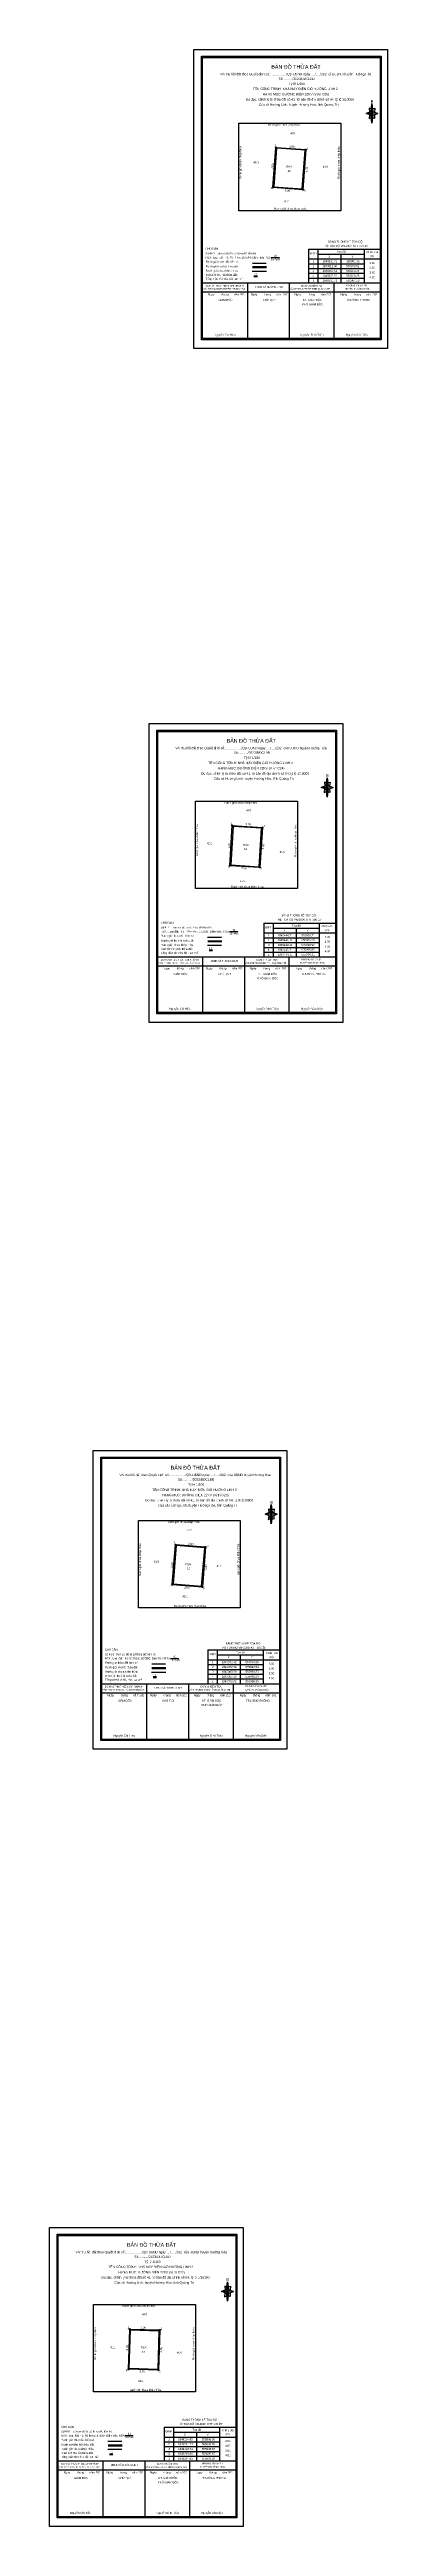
# Model space of a CAD drawing. Extents: x 554477 to 556972, y 1848154 to 1850269.
# Drawn here: x 555978 to 556011.6, y 1849275.2 to 1849521.4 of the extents above; entities that cross this region are included whole.
import ezdxf

# ---------------------------------------------------------------- set-up
doc = ezdxf.new("R2010")
doc.units = 0
for name, color, linetype in [('Level 1', 7, 'Continuous'), ('Level 10', 7, 'Continuous'), ('Level 13', 7, 'Continuous'), ('Level 16', 7, 'Continuous'), ('Level 18', 7, 'Continuous'), ('Level 2', 7, 'Continuous'), ('Level 21', 7, 'Continuous'), ('Level 27', 7, 'Continuous'), ('Level 5', 7, 'Continuous'), ('Level 55', 7, 'Continuous'), ('Level 56', 7, 'Continuous'), ('Level 6', 7, 'Continuous'), ('Level 67', 7, 'Continuous'), ('Level 68', 7, 'Continuous'), ('Level 73', 7, 'Continuous')]:
    doc.layers.add(name, color=color, linetype=linetype)

msp = doc.modelspace()

# ---------------------------------------------------------------- linework, layer by layer
at = {"layer": 'Level 1'}
for p, q in [((555995.64, 1849298.77), (555995.14, 1849298.57)), ((555995.14, 1849298.57), (555995.64, 1849298.77)), ((555995.64, 1849298.39), (555995.14, 1849298.57)), ((555995.74, 1849298.57), (555995.14, 1849298.57)), ((555995.48, 1849298.45), (555995.44, 1849298.05)), ((555995.44, 1849298.05), (555995.66, 1849298.15)), ((555995.68, 1849299.01), (555995.46, 1849299.09)), ((555995.46, 1849299.09), (555995.5, 1849298.71)), ((555995.64, 1849298.77), (555995.74, 1849299.54)), ((555995.74, 1849298.57), (555995.64, 1849298.77)), ((555995.64, 1849298.77), (555995.82, 1849298.39)), ((555996.32, 1849298.57), (555995.74, 1849298.59)), ((555995.74, 1849298.59), (555995.74, 1849298.57)), ((555995.74, 1849298.57), (555995.82, 1849298.39)), ((555995.82, 1849298.39), (555995.74, 1849297.62)), ((555995.8, 1849299.01), (555996.02, 1849299.11)), ((555996, 1849298.07), (555995.8, 1849298.15)), ((555995.82, 1849298.77), (555996.32, 1849298.57)), ((555995.82, 1849298.39), (555996.32, 1849298.57)), ((555995.82, 1849298.39), (555996.32, 1849298.57)), ((555996.02, 1849299.11), (555995.98, 1849298.71)), ((555995.98, 1849298.45), (555996, 1849298.07)), ((555996.55, 1849285.57), (555996.55, 1849281.72)), ((555996.55, 1849285.57), (555996.55, 1849281.72)), ((555983.84, 1849283.68), (555985.22, 1849283.68)), ((555983.86, 1849283.24), (555985.24, 1849283.24)), ((555989.44, 1849285.07), (555996.55, 1849285.07)), ((555989.44, 1849285.07), (555989.44, 1849281.72)), ((555989.44, 1849284.1), (555996.55, 1849284.1)), ((555989.44, 1849283.63), (555994.95, 1849283.63)), ((555989.44, 1849283.15), (555994.95, 1849283.15)), ((555989.44, 1849282.67), (555994.95, 1849282.67)), ((555990.36, 1849285.07), (555990.36, 1849281.72)), ((555990.36, 1849284.58), (555994.95, 1849284.58)), ((555992.65, 1849284.58), (555992.65, 1849281.72)), ((555994.95, 1849285.07), (555994.95, 1849281.72)), ((555978.89, 1849281.72), (555996.55, 1849281.72)), ((555978.89, 1849280.83), (555996.55, 1849280.83)), ((555983.37, 1849276.19), (555983.37, 1849281.72)), ((555983.98, 1849282.43), (555984.33, 1849282.43)), ((555983.99, 1849282.36), (555984.33, 1849282.36)), ((555987.54, 1849276.19), (555987.54, 1849281.72)), ((555989.44, 1849282.2), (555994.95, 1849282.2)), ((555989.44, 1849281.72), (555996.55, 1849281.72)), ((555989.44, 1849281.72), (555996.55, 1849281.72)), ((555991.97, 1849276.19), (555991.97, 1849281.72)), ((555997.04, 1849275.98), (555997.04, 1849275.98)), ((555997.04, 1849275.98), (555997.04, 1849275.98)), ((555997.04, 1849275.98), (555997.04, 1849275.98))]:
    msp.add_line(p, q, dxfattribs=at)
for points in [[(555978.02, 1849304.92), (555997.28, 1849304.92), (555997.28, 1849275.21), (555978.02, 1849275.21)], [(555978.78, 1849304.25), (555996.66, 1849304.25), (555996.66, 1849276.08), (555978.78, 1849276.08)], [(555978.89, 1849304.14), (555996.55, 1849304.14), (555996.55, 1849276.18), (555978.89, 1849276.18)], [(555995.74, 1849298.57), (555995.74, 1849297.62), (555995.64, 1849298.39)], [(555995.74, 1849299.54), (555995.82, 1849298.77), (555995.74, 1849298.57)], [(555982.41, 1849297.28), (555992.54, 1849297.28), (555992.54, 1849288.59), (555982.41, 1849288.59)], [(555988.91, 1849294.66), (555988.79, 1849290.82), (555985.95, 1849290.91), (555986.08, 1849294.75)]]:
    msp.add_lwpolyline(points, close=True, dxfattribs=at)
msp.add_lwpolyline([(555989, 1849294.74), (555988.87, 1849290.74), (555985.87, 1849290.83), (555986, 1849294.83), (555989, 1849294.74)], dxfattribs=at)
at = {"layer": 'Level 10'}
for points in [[(556003.52, 1849511.5), (556003.24, 1849507.51), (556000.25, 1849507.72), (556000.53, 1849511.71), (556003.52, 1849511.5)], [(555999.2, 1849444.12), (555998.96, 1849440.13), (555995.96, 1849440.31), (555996.21, 1849444.31), (555999.2, 1849444.12)], [(555993.54, 1849372.58), (555993.23, 1849368.6), (555990.24, 1849368.83), (555990.55, 1849372.82), (555993.54, 1849372.58)], [(555989, 1849294.74), (555988.87, 1849290.74), (555985.87, 1849290.83), (555986, 1849294.83), (555989, 1849294.74)]]:
    msp.add_lwpolyline(points, dxfattribs=at)
at = {"layer": 'Level 13'}
for points in [[(556000.08, 1849500.76), (556000.91, 1849500.76)], [(555995.94, 1849433.76), (555996.77, 1849433.76)], [(555990.06, 1849361.5), (555990.89, 1849361.5)], [(555985.53, 1849284.25), (555986.36, 1849284.25)]]:
    msp.add_lwpolyline(points, dxfattribs=at)
at = {"layer": 'Level 16'}
for p, q in [((555998.23, 1849499.86), (555999.61, 1849499.86)), ((555993.77, 1849432.85), (555995.15, 1849432.85)), ((555988.21, 1849360.6), (555989.59, 1849360.6)), ((555983.86, 1849283.33), (555985.25, 1849283.33))]:
    msp.add_line(p, q, dxfattribs=at)
for points in [[(556003.44, 1849511.43), (556000.61, 1849511.63), (556000.33, 1849507.8), (556003.16, 1849507.6), (556003.44, 1849511.43)], [(555999.6, 1849499.37), (555998.19, 1849499.37)], [(555999.12, 1849444.04), (555996.29, 1849444.22), (555996.05, 1849440.39), (555998.88, 1849440.21), (555999.12, 1849444.04)], [(555995.14, 1849432.37), (555993.74, 1849432.37)], [(555993.46, 1849372.51), (555990.63, 1849372.74), (555990.32, 1849368.91), (555993.16, 1849368.68), (555993.46, 1849372.51)], [(555989.58, 1849360.11), (555988.18, 1849360.11)], [(555985.23, 1849282.85), (555983.83, 1849282.85)]]:
    msp.add_lwpolyline(points, dxfattribs=at)
at = {"layer": 'Level 2'}
for points in [[(555992.39, 1849521.45), (556011.65, 1849521.45), (556011.65, 1849491.73), (555992.39, 1849491.73)], [(555987.93, 1849454.44), (556007.19, 1849454.44), (556007.19, 1849424.73), (555987.93, 1849424.73)], [(555982.37, 1849382.18), (556001.63, 1849382.18), (556001.63, 1849352.47), (555982.37, 1849352.47)]]:
    msp.add_lwpolyline(points, close=True, dxfattribs=at)
at = {"layer": 'Level 21'}
for centre in [(556000.53, 1849511.71), (556003.52, 1849511.5), (556003.52, 1849511.5), (556000.25, 1849507.72), (556003.24, 1849507.51), (555996.21, 1849444.31), (555999.2, 1849444.12), (555999.2, 1849444.12), (555995.96, 1849440.31), (555998.96, 1849440.13), (555990.55, 1849372.82), (555993.54, 1849372.58), (555993.54, 1849372.58), (555990.24, 1849368.83), (555993.23, 1849368.6), (555986, 1849294.83), (555989, 1849294.74), (555989, 1849294.74), (555985.87, 1849290.83), (555988.87, 1849290.74)]:
    msp.add_circle(centre, 0.05, dxfattribs=at)
at = {"layer": 'Level 27'}
for p, q in [((556010.92, 1849502.1), (556010.92, 1849498.24)), ((556010.92, 1849502.1), (556010.92, 1849498.24)), ((556003.8, 1849501.6), (556010.92, 1849501.6)), ((556003.8, 1849501.6), (556003.8, 1849498.24)), ((556003.8, 1849500.63), (556010.92, 1849500.63)), ((556003.8, 1849500.15), (556009.31, 1849500.15)), ((556003.8, 1849499.68), (556009.31, 1849499.68)), ((556004.72, 1849501.6), (556004.72, 1849498.24)), ((556004.72, 1849501.11), (556009.31, 1849501.11)), ((556007.02, 1849501.11), (556007.02, 1849498.24)), ((556009.31, 1849501.6), (556009.31, 1849498.24)), ((556003.8, 1849499.2), (556009.31, 1849499.2)), ((556003.8, 1849498.72), (556009.31, 1849498.72)), ((556003.8, 1849498.24), (556010.92, 1849498.24)), ((556003.8, 1849498.24), (556010.92, 1849498.24)), ((555999.35, 1849434.59), (556006.46, 1849434.59)), ((555999.35, 1849434.59), (555999.35, 1849431.24)), ((555999.35, 1849433.62), (556006.46, 1849433.62)), ((555999.35, 1849433.15), (556004.85, 1849433.15)), ((556000.27, 1849434.59), (556000.27, 1849431.24)), ((556000.27, 1849434.1), (556004.85, 1849434.1)), ((556002.56, 1849434.1), (556002.56, 1849431.24)), ((556004.85, 1849434.59), (556004.85, 1849431.24)), ((556006.46, 1849435.09), (556006.46, 1849431.24)), ((556006.46, 1849435.09), (556006.46, 1849431.24)), ((555999.35, 1849432.67), (556004.85, 1849432.67)), ((555999.35, 1849432.19), (556004.85, 1849432.19)), ((555999.35, 1849431.71), (556004.85, 1849431.71)), ((555999.35, 1849431.24), (556006.46, 1849431.24)), ((555999.35, 1849431.24), (556006.46, 1849431.24)), ((555993.79, 1849362.34), (556000.9, 1849362.34)), ((555993.79, 1849362.34), (555993.79, 1849358.98)), ((555994.71, 1849362.34), (555994.71, 1849358.98)), ((555994.71, 1849361.85), (555999.29, 1849361.85)), ((555997, 1849361.85), (555997, 1849358.98)), ((555999.29, 1849362.34), (555999.29, 1849358.98)), ((556000.9, 1849362.84), (556000.9, 1849358.98)), ((556000.9, 1849362.84), (556000.9, 1849358.98)), ((555993.79, 1849361.37), (556000.9, 1849361.37)), ((555993.79, 1849360.89), (555999.29, 1849360.89)), ((555993.79, 1849360.41), (555999.29, 1849360.41)), ((555993.79, 1849359.94), (555999.29, 1849359.94)), ((555993.79, 1849359.46), (555999.29, 1849359.46)), ((555993.79, 1849358.98), (556000.9, 1849358.98)), ((555993.79, 1849358.98), (556000.9, 1849358.98))]:
    msp.add_line(p, q, dxfattribs=at)
at = {"layer": 'Level 56'}
for points in [[(555996.86, 1849514.11), (556006.99, 1849514.11), (556006.99, 1849505.42), (555996.86, 1849505.42)], [(555992.56, 1849446.72), (556002.69, 1849446.72), (556002.69, 1849438.03), (555992.56, 1849438.03)], [(555986.87, 1849375.21), (555996.99, 1849375.21), (555996.99, 1849366.52), (555986.87, 1849366.52)]]:
    msp.add_lwpolyline(points, close=True, dxfattribs=at)
at = {"layer": 'Level 67'}
for p, q in [((556010.01, 1849515.29), (556009.51, 1849515.1)), ((556009.51, 1849515.1), (556010.01, 1849515.29)), ((556010.01, 1849514.92), (556009.51, 1849515.1)), ((556010.1, 1849515.1), (556009.51, 1849515.1)), ((556009.85, 1849514.98), (556009.81, 1849514.58)), ((556009.81, 1849514.58), (556010.03, 1849514.68)), ((556010.04, 1849515.53), (556009.83, 1849515.61)), ((556009.83, 1849515.61), (556009.87, 1849515.23)), ((556010.01, 1849515.29), (556010.1, 1849516.07)), ((556010.1, 1849515.1), (556010.01, 1849515.29)), ((556010.01, 1849515.29), (556010.18, 1849514.92)), ((556010.68, 1849515.1), (556010.1, 1849515.11)), ((556010.1, 1849515.11), (556010.1, 1849515.1)), ((556010.1, 1849515.1), (556010.18, 1849514.92)), ((556010.18, 1849514.92), (556010.1, 1849514.14)), ((556010.16, 1849515.53), (556010.38, 1849515.63)), ((556010.36, 1849514.6), (556010.16, 1849514.68)), ((556010.18, 1849515.29), (556010.68, 1849515.1)), ((556010.18, 1849514.92), (556010.68, 1849515.1)), ((556010.18, 1849514.92), (556010.68, 1849515.1)), ((556010.38, 1849515.63), (556010.34, 1849515.23)), ((556010.34, 1849514.98), (556010.36, 1849514.6)), ((555998.21, 1849500.21), (555999.58, 1849500.21)), ((555998.23, 1849499.77), (555999.6, 1849499.77)), ((555993.25, 1849498.24), (556010.92, 1849498.24)), ((555993.25, 1849497.35), (556010.92, 1849497.35)), ((555997.74, 1849492.72), (555997.74, 1849498.24)), ((555998.35, 1849498.95), (555998.7, 1849498.95)), ((555998.36, 1849498.88), (555998.7, 1849498.88)), ((556001.9, 1849492.72), (556001.9, 1849498.24)), ((556006.33, 1849492.72), (556006.33, 1849498.24)), ((556011.4, 1849492.5), (556011.4, 1849492.5)), ((556011.4, 1849492.5), (556011.4, 1849492.5)), ((556011.4, 1849492.5), (556011.4, 1849492.5)), ((556005.55, 1849448.29), (556005.05, 1849448.09)), ((556005.05, 1849448.09), (556005.55, 1849448.29)), ((556005.55, 1849447.91), (556005.05, 1849448.09)), ((556005.65, 1849448.09), (556005.05, 1849448.09)), ((556005.39, 1849447.97), (556005.35, 1849447.57)), ((556005.35, 1849447.57), (556005.57, 1849447.67)), ((556005.59, 1849448.53), (556005.37, 1849448.6)), ((556005.37, 1849448.6), (556005.41, 1849448.23)), ((556005.55, 1849448.29), (556005.65, 1849449.06)), ((556005.65, 1849448.09), (556005.55, 1849448.29)), ((556005.55, 1849448.29), (556005.73, 1849447.91)), ((556006.23, 1849448.09), (556005.65, 1849448.11)), ((556005.65, 1849448.11), (556005.65, 1849448.09)), ((556005.65, 1849448.09), (556005.73, 1849447.91)), ((556005.73, 1849447.91), (556005.65, 1849447.13)), ((556005.71, 1849448.53), (556005.93, 1849448.62)), ((556005.91, 1849447.59), (556005.71, 1849447.67)), ((556005.73, 1849448.29), (556006.23, 1849448.09)), ((556005.73, 1849447.91), (556006.23, 1849448.09)), ((556005.73, 1849447.91), (556006.23, 1849448.09)), ((556005.93, 1849448.62), (556005.89, 1849448.23)), ((556005.89, 1849447.97), (556005.91, 1849447.59)), ((555993.75, 1849433.2), (555995.12, 1849433.2)), ((555988.8, 1849431.24), (556006.46, 1849431.24)), ((555993.28, 1849425.71), (555993.28, 1849431.24)), ((555993.77, 1849432.76), (555995.15, 1849432.76)), ((555993.89, 1849431.95), (555994.24, 1849431.95)), ((555993.9, 1849431.87), (555994.24, 1849431.87)), ((555997.45, 1849425.71), (555997.45, 1849431.24)), ((556001.88, 1849425.71), (556001.88, 1849431.24)), ((555988.8, 1849430.34), (556006.46, 1849430.34)), ((556006.95, 1849425.49), (556006.95, 1849425.49)), ((556006.95, 1849425.49), (556006.95, 1849425.49)), ((556006.95, 1849425.49), (556006.95, 1849425.49)), ((556000.03, 1849376.27), (555999.81, 1849376.35)), ((555999.81, 1849376.35), (555999.85, 1849375.97)), ((555999.99, 1849376.03), (556000.09, 1849376.81)), ((556000.15, 1849376.27), (556000.37, 1849376.37)), ((556000.37, 1849376.37), (556000.33, 1849375.97)), ((555999.99, 1849376.03), (555999.49, 1849375.83)), ((555999.49, 1849375.83), (555999.99, 1849376.03)), ((555999.99, 1849375.65), (555999.49, 1849375.83)), ((556000.09, 1849375.83), (555999.49, 1849375.83)), ((555999.83, 1849375.71), (555999.79, 1849375.32)), ((555999.79, 1849375.32), (556000.01, 1849375.42)), ((556000.09, 1849375.83), (555999.99, 1849376.03)), ((555999.99, 1849376.03), (556000.17, 1849375.65)), ((556000.67, 1849375.83), (556000.09, 1849375.85)), ((556000.09, 1849375.85), (556000.09, 1849375.83)), ((556000.09, 1849375.83), (556000.17, 1849375.65)), ((556000.17, 1849375.65), (556000.09, 1849374.88)), ((556000.35, 1849375.34), (556000.15, 1849375.42)), ((556000.17, 1849376.03), (556000.67, 1849375.83)), ((556000.17, 1849375.65), (556000.67, 1849375.83)), ((556000.17, 1849375.65), (556000.67, 1849375.83)), ((556000.33, 1849375.71), (556000.35, 1849375.34)), ((555983.24, 1849358.98), (556000.9, 1849358.98)), ((555987.72, 1849353.46), (555987.72, 1849358.98)), ((555988.19, 1849360.95), (555989.56, 1849360.95)), ((555988.21, 1849360.51), (555989.59, 1849360.51)), ((555988.33, 1849359.69), (555988.68, 1849359.69)), ((555988.34, 1849359.62), (555988.68, 1849359.62)), ((555991.89, 1849353.46), (555991.89, 1849358.98)), ((555996.32, 1849353.46), (555996.32, 1849358.98)), ((555983.24, 1849358.09), (556000.9, 1849358.09)), ((556001.39, 1849353.24), (556001.39, 1849353.24)), ((556001.39, 1849353.24), (556001.39, 1849353.24)), ((556001.39, 1849353.24), (556001.39, 1849353.24))]:
    msp.add_line(p, q, dxfattribs=at)
for points in [[(555993.14, 1849520.77), (556011.02, 1849520.77), (556011.02, 1849492.6), (555993.14, 1849492.6)], [(555993.25, 1849520.67), (556010.92, 1849520.67), (556010.92, 1849492.71), (555993.25, 1849492.71)], [(556010.1, 1849515.1), (556010.1, 1849514.14), (556010.01, 1849514.92)], [(556010.1, 1849516.07), (556010.18, 1849515.29), (556010.1, 1849515.1)], [(555988.69, 1849453.77), (556006.57, 1849453.77), (556006.57, 1849425.59), (555988.69, 1849425.59)], [(555988.8, 1849453.66), (556006.46, 1849453.66), (556006.46, 1849425.7), (555988.8, 1849425.7)], [(556005.65, 1849448.09), (556005.65, 1849447.13), (556005.55, 1849447.91)], [(556005.65, 1849449.06), (556005.73, 1849448.29), (556005.65, 1849448.09)], [(555983.13, 1849381.51), (556001.01, 1849381.51), (556001.01, 1849353.34), (555983.13, 1849353.34)], [(555983.24, 1849381.4), (556000.9, 1849381.4), (556000.9, 1849353.45), (555983.24, 1849353.45)], [(556000.09, 1849376.81), (556000.17, 1849376.03), (556000.09, 1849375.83)], [(556000.09, 1849375.83), (556000.09, 1849374.88), (555999.99, 1849375.65)]]:
    msp.add_lwpolyline(points, close=True, dxfattribs=at)

# ---------------------------------------------------------------- texts
at = {"layer": 'Level 1'}
for s, height, p in [('V/v thu hồi đất theo Quyết định số:................../QĐ-UBND ngày ..../...../202  của UBND huyện Hướng Hóa', 0.23392, (555980.63, 1849302.37)), ('BẢN ĐỒ THỬA ĐẤT', 0.384, (555985.73, 1849303.01)), ('Đo đạc, chỉnh lý từ thửa đất số 41, tờ bản đồ địa chính số 04, tỷ lệ 1/10000', 0.2339, (555983.2, 1849299.85)), ('TÊN CÔNG TRÌNH: NHÀ MÁY ĐIỆN GIÓ HƯỚNG LINH 2', 0.2339, (555983.89, 1849300.89)), ('HẠNG MỤC: ĐƯỜNG ĐIỆN 22KV (Vị trí C22)', 0.2339, (555984.88, 1849300.36)), ('Số:........../2023/ĐĐCLBĐ', 0.2339, (555986.45, 1849301.91)), ('Tỷ lệ 1/100', 0.2339, (555987.47, 1849301.4)), ('B', 0.274, (555995.63, 1849299.62)), ('Của xã Hướng Linh, huyện Hướng Hóa, tỉnh Quảng Trị', 0.2339, (555984.48, 1849299.34)), ('Ranh giới chưa khép thửa', 0.2, (555985.29, 1849297.04)), ('41/1', 0.2, (555987.23, 1849296.19)), ('41/1', 0.2, (555984.04, 1849292.93)), ('41/1', 0.2, (555990.66, 1849292.37)), ('4', 0.2, (555985.61, 1849290.62)), ('3', 0.2, (555988.92, 1849290.51)), ('Ranh giới chưa khép thửa', 0.2, (555985.93, 1849288.68)), ('41/1', 0.2, (555986.83, 1849289.57)), ("HỆ TOẠ ĐỘ VN-2000, KTT 106 15'", 0.2, (555990.9, 1849285.29)), ('BẢNG THỐNG KÊ TOẠ ĐỘ', 0.2, (555991.24, 1849285.71)), ('o', 0.139, (555994.91, 1849285.45)), ('Ranh giới thửa đất hiện có', 0.2, (555979.2, 1849283.72)), ('Ranh giới chưa khép thửa', 0.2, (555979.2, 1849282.82)), ('Diện tích thu hồi thửa đất:', 0.2, (555979.2, 1849282.41)), ('Ranh giới thu hồi thửa đất', 0.2, (555979.21, 1849283.25)), ('12', 0.2, (555983.99, 1849282.46)), ('Điểm', 0.2, (555989.57, 1849284.57)), ('2', 0.2, (555989.83, 1849283.29)), ('3', 0.2, (555989.84, 1849282.81)), ('1', 0.2, (555989.84, 1849283.77)), ('1849294.74', 0.2, (555990.81, 1849283.29)), ('1849290.74', 0.2, (555990.81, 1849282.81)), ('1849294.83', 0.2, (555990.81, 1849283.77)), ('X', 0.2, (555991.4, 1849284.24)), ('Tọa độ', 0.2, (555992.24, 1849284.73)), ('555986.00', 0.2, (555993.18, 1849283.77)), ('555989.00', 0.2, (555993.18, 1849283.29)), ('555988.87', 0.2, (555993.18, 1849282.81)), ('Y', 0.2, (555993.69, 1849284.24)), ('Chiều dài', 0.2, (555995.18, 1849284.68)), ('4.00', 0.2, (555995.5, 1849283.13)), ('3.00', 0.2, (555995.5, 1849283.61)), ('3.00', 0.2, (555995.5, 1849282.65)), ('(m)', 0.2, (555995.54, 1849284.3)), ('VĂN PHÒNG ĐKĐĐ HUYỆN HƯỚNG HÓA', 0.1541, (555978.94, 1849281.04)), ('ĐƠN VỊ THỰC HIỆN: CHI NHÁNH', 0.1754, (555979.19, 1849281.35)), ('Tổng diện tích thu hồi:', 0.2, (555979.2, 1849282.02)), ('Ngày         tháng       năm 202', 0.2, (555979.44, 1849280.48)), ('GIÁM ĐỐC', 0.2, (555980.46, 1849279.93)), ('12', 0.2, (555982.06, 1849282.01)), ('m', 0.2, (555982.54, 1849282.01)), ('2', 0.15, (555982.77, 1849282.09)), ('Ngày         tháng       năm 202', 0.2, (555983.69, 1849280.48)), ('UBND XÃ HƯỚNG LINH', 0.1754, (555984.12, 1849281.23)), (' CHỦ TỊCH', 0.2, (555984.8, 1849279.93)), ('VĂN PHÒNG ĐKĐĐ TỈNH QUẢNG TRỊ', 0.1696, (555987.55, 1849281.03)), ('Ngày         tháng       năm 202', 0.2, (555988.04, 1849280.48)), ('ĐƠN VỊ KIỂM TRA:', 0.1754, (555988.7, 1849281.35)), ('KT. GIÁM ĐỐC', 0.2, (555988.86, 1849279.93)), ('4', 0.2, (555989.83, 1849282.33)), ('1', 0.2, (555989.84, 1849281.86)), ('1849290.83', 0.2, (555990.81, 1849282.33)), ('1849294.83', 0.2, (555990.81, 1849281.86)), ('Ngày         tháng       năm 202', 0.2, (555992.6, 1849280.48)), ('HUYỆN HƯỚNG HÓA', 0.1754, (555993.02, 1849281.04)), ('555985.87', 0.2, (555993.18, 1849282.33)), ('555986.00', 0.2, (555993.18, 1849281.86)), ('PHÒNG TN VÀ MT', 0.1754, (555993.18, 1849281.38)), ('TRƯỞNG PHÒNG', 0.2, (555993.22, 1849279.93)), ('4.00', 0.2, (555995.5, 1849282.18)), ('PHÓ GIÁM ĐỐC', 0.2, (555988.8, 1849279.5)), ('Nguyễn Chí Hiếu', 0.2, (555980.05, 1849276.46)), ('Nguyễn Bình Triệu', 0.2, (555988.62, 1849276.46)), ('Nguyễn Văn Diện', 0.2, (555993.14, 1849276.46))]:
    msp.add_text(s, height=height, dxfattribs=at).set_placement(p)
for s, rotation, p in [('3,00', 358.1968, (555987.07, 1849294.89)), ('Ranh giới chưa khép thửa', 90, (555982.66, 1849291.8)), ('4,00', 88.1977, (555985.81, 1849292.69)), ('4,00', 88.1977, (555989.22, 1849292.51)), ('Ranh giới chưa khép thửa', 90, (555992.44, 1849291.77)), ('3,00', 358.1968, (555986.98, 1849290.53))]:
    msp.add_text(s, height=0.2, rotation=rotation, dxfattribs=at).set_placement(p)
at = {"layer": 'Level 13'}
for s, p in [('RSX', (555999.46, 1849500.66)), ('187580', (556000.05, 1849500.5)), ('41', (556000.36, 1849500.84)), ('RSX', (555995.32, 1849433.66)), ('187580', (555995.91, 1849433.49)), ('41', (555996.22, 1849433.83)), ('RSX', (555989.44, 1849361.4)), ('187580', (555990.03, 1849361.23)), ('41', (555990.34, 1849361.58)), ('RSX', (555984.91, 1849284.15)), ('187580', (555985.5, 1849283.99)), ('41', (555985.81, 1849284.33))]:
    msp.add_text(s, height=0.2, dxfattribs=at).set_placement(p)
at = {"layer": 'Level 18'}
for p in [(556001.59, 1849509.69), (555997.29, 1849442.28), (555991.56, 1849370.76), (555987.1, 1849292.92)]:
    msp.add_text('RSX', height=0.2, dxfattribs=at).set_placement(p)
at = {"layer": 'Level 21'}
for s, p in [('1', (556000.4, 1849511.81)), ('1', (556000.4, 1849511.81)), ('2', (556003.61, 1849511.53)), ('4', (556000.02, 1849507.54)), ('3', (556003.33, 1849507.3)), ('1', (555996.01, 1849444.39)), ('2', (555999.33, 1849444.15)), ('4', (555995.78, 1849440.11)), ('3', (555999.01, 1849439.94)), ('1', (555990.35, 1849372.93)), ('1', (555990.35, 1849372.93)), ('2', (555993.71, 1849372.54)), ('4', (555990.04, 1849368.64)), ('3', (555993.28, 1849368.38)), ('1', (555985.79, 1849294.91)), ('1', (555985.79, 1849294.91)), ('2', (555989.08, 1849294.78))]:
    msp.add_text(s, height=0.2, dxfattribs=at).set_placement(p)
at = {"layer": 'Level 27'}
for s, p in [('Điểm', (556003.94, 1849501.1)), ('2', (556004.2, 1849499.81)), ('3', (556004.2, 1849499.34)), ('1', (556004.21, 1849500.29)), ('1849511.50', (556005.17, 1849499.81)), ('1849511.71', (556005.19, 1849500.29)), ('1849507.51', (556005.19, 1849499.34)), ('X', (556005.76, 1849500.77)), ('Tọa độ', (556006.61, 1849501.26)), ('556003.52', (556007.54, 1849499.81)), ('556003.24', (556007.54, 1849499.34)), ('556000.53', (556007.55, 1849500.29)), ('Y', (556008.06, 1849500.77)), ('Chiều dài', (556009.55, 1849501.21)), ('3.00', (556009.86, 1849500.13)), ('4.00', (556009.86, 1849499.66)), ('3.00', (556009.86, 1849499.18)), ('(m)', (556009.91, 1849500.82)), ('4', (556004.19, 1849498.86)), ('1', (556004.21, 1849498.38)), ('1849507.72', (556005.17, 1849498.86)), ('1849511.71', (556005.19, 1849498.38)), ('556000.25', (556007.54, 1849498.86)), ('556000.53', (556007.55, 1849498.38)), ('4.00', (556009.86, 1849498.7)), ('Điểm', (555999.48, 1849434.09)), ('2', (555999.74, 1849432.81)), ('1', (555999.75, 1849433.28)), ('1849444.12', (556000.72, 1849432.81)), ('1849444.31', (556000.73, 1849433.28)), ('X', (556001.31, 1849433.76)), ('Tọa độ', (556002.15, 1849434.25)), ('555999.20', (556003.08, 1849432.81)), ('555996.21', (556003.1, 1849433.28)), ('Y', (556003.6, 1849433.76)), ('Chiều dài', (556005.09, 1849434.2)), ('3.00', (556005.4, 1849433.13)), ('4.00', (556005.4, 1849432.65)), ('(m)', (556005.45, 1849433.81)), ('4', (555999.74, 1849431.85)), ('3', (555999.75, 1849432.33)), ('1', (555999.75, 1849431.38)), ('1849440.13', (556000.72, 1849432.33)), ('1849440.31', (556000.73, 1849431.85)), ('1849444.31', (556000.73, 1849431.38)), ('555998.96', (556003.09, 1849432.33)), ('555995.96', (556003.09, 1849431.85)), ('555996.21', (556003.1, 1849431.38)), ('3.00', (556005.4, 1849432.17)), ('4.00', (556005.4, 1849431.69)), ('Điểm', (555993.92, 1849361.84)), ('X', (555995.75, 1849361.51)), ('Tọa độ', (555996.59, 1849362)), ('Y', (555998.04, 1849361.51)), ('Chiều dài', (555999.53, 1849361.94)), ('(m)', (555999.89, 1849361.56)), ('4', (555994.18, 1849359.6)), ('2', (555994.18, 1849360.55)), ('3', (555994.19, 1849360.08)), ('1', (555994.19, 1849361.03)), ('1', (555994.19, 1849359.12)), ('1849372.82', (555995.16, 1849361.03)), ('1849372.58', (555995.16, 1849360.55)), ('1849368.60', (555995.16, 1849360.08)), ('1849368.83', (555995.16, 1849359.6)), ('1849372.82', (555995.16, 1849359.12)), ('555990.55', (555997.53, 1849361.03)), ('555993.54', (555997.52, 1849360.55)), ('555993.23', (555997.53, 1849360.08)), ('555990.24', (555997.52, 1849359.6)), ('555990.55', (555997.53, 1849359.12)), ('3.00', (555999.84, 1849360.87)), ('4.00', (555999.84, 1849360.39)), ('3.00', (555999.84, 1849359.92)), ('4.00', (555999.84, 1849359.44))]:
    msp.add_text(s, height=0.2, dxfattribs=at).set_placement(p)
at = {"layer": 'Level 5'}
for s, rotation, p in [('3,00', 355.9017, (556001.84, 1849511.71)), ('3,00', 355.9017, (556001.84, 1849511.71)), ('4,00', 85.9012, (556000.28, 1849509.59)), ('4,00', 85.9012, (556000.28, 1849509.59)), ('4,00', 85.9012, (556003.69, 1849509.24)), ('4,00', 85.9012, (556003.69, 1849509.24)), ('3,00', 355.9017, (556001.41, 1849507.35)), ('3,00', 355.9017, (556001.41, 1849507.35)), ('3,00', 356.4434, (555997.51, 1849444.36)), ('3,00', 356.4434, (555997.51, 1849444.36)), ('4,00', 86.4424, (555995.97, 1849442.05)), ('4,00', 86.4424, (555995.97, 1849442.05)), ('4,00', 86.4425, (555999.36, 1849441.93)), ('4,00', 86.4425, (555999.36, 1849441.93)), ('3,00', 356.4415, (555997.08, 1849439.98)), ('3,00', 356.4415, (555997.08, 1849439.98)), ('3,00', 355.4805, (555991.82, 1849372.81)), ('3,00', 355.4805, (555991.82, 1849372.81)), ('4,00', 85.4803, (555990.27, 1849370.51)), ('4,00', 85.4803, (555990.27, 1849370.51)), ('4,00', 85.479, (555993.66, 1849370.31)), ('4,00', 85.479, (555993.66, 1849370.31)), ('3,00', 355.4784, (555991.39, 1849368.45)), ('3,00', 355.4784, (555991.39, 1849368.45))]:
    msp.add_text(s, height=0.2, rotation=rotation, dxfattribs=at).set_placement(p)
for p in [(556001.71, 1849509.27), (555997.37, 1849441.88), (555991.71, 1849370.37), (555987.23, 1849292.44)]:
    msp.add_text('12', height=0.2, dxfattribs=at).set_placement(p)
at = {"layer": 'Level 55'}
for p in [(555997.11, 1849508.62), (555992.81, 1849441.24), (555987.12, 1849369.72)]:
    msp.add_text('Ranh giới chưa khép thửa', height=0.2, rotation=90, dxfattribs=at).set_placement(p)
at = {"layer": 'Level 56'}
for p in [(555999.74, 1849513.87), (556000.38, 1849505.51), (555995.44, 1849446.48), (555996.08, 1849438.12), (555989.74, 1849374.97), (555990.39, 1849366.61)]:
    msp.add_text('Ranh giới chưa khép thửa', height=0.2, dxfattribs=at).set_placement(p)
for p in [(556006.89, 1849508.59), (556002.59, 1849441.2), (555996.9, 1849369.69)]:
    msp.add_text('Ranh giới chưa khép thửa', height=0.2, rotation=90, dxfattribs=at).set_placement(p)
at = {"layer": 'Level 6'}
for p in [(556001.71, 1849509.27), (555997.37, 1849441.88), (555991.71, 1849370.37), (555987.23, 1849292.44)]:
    msp.add_text('12', height=0.2, dxfattribs=at).set_placement(p)
at = {"layer": 'Level 67'}
for s, height, p in [('V/v thu hồi đất theo Quyết định số:................../QĐ-UBND ngày ..../...../202  của UBND huyện Hướng Hóa', 0.23392, (555995, 1849518.89)), ('BẢN ĐỒ THỬA ĐẤT', 0.384, (556000.09, 1849519.54)), ('Đo đạc, chỉnh lý từ thửa đất số 41, tờ bản đồ địa chính số 04, tỷ lệ 1/10000', 0.2339, (555997.57, 1849516.37)), ('TÊN CÔNG TRÌNH: NHÀ MÁY ĐIỆN GIÓ HƯỚNG LINH 2', 0.2339, (555998.26, 1849517.42)), ('HẠNG MỤC: ĐƯỜNG ĐIỆN 22KV (Vị trí C25)', 0.2339, (555999.24, 1849516.89)), ('Số:........../2023/ĐĐCLBĐ', 0.2339, (556000.81, 1849518.43)), ('Tỷ lệ 1/100', 0.2339, (556001.83, 1849517.93)), ('Của xã Hướng Linh, huyện Hướng Hóa, tỉnh Quảng Trị', 0.2339, (555998.85, 1849515.86)), ('B', 0.274, (556009.99, 1849516.15)), ('CHÚ DẪN', 0.2, (555993.55, 1849501.54)), ("HỆ TOẠ ĐỘ VN-2000, KTT 106 15'", 0.2, (556005.39, 1849501.83)), ('BẢNG THỐNG KÊ TOẠ ĐỘ', 0.2, (556005.73, 1849502.24)), ('o', 0.139, (556009.39, 1849501.98)), ('Ranh giới chưa khép thửa', 0.2, (555993.56, 1849499.35)), ('Ranh giới thửa đất hiện có', 0.2, (555993.57, 1849500.25)), ('Ranh giới thu hồi thửa đất', 0.2, (555993.57, 1849499.78)), ('VĂN PHÒNG ĐKĐĐ HUYỆN HƯỚNG HÓA', 0.1541, (555993.31, 1849497.57)), ('ĐƠN VỊ THỰC HIỆN: CHI NHÁNH', 0.1754, (555993.56, 1849497.87)), ('Tổng diện tích thu hồi:', 0.2, (555993.56, 1849498.55)), ('Diện tích thu hồi thửa đất:', 0.2, (555993.56, 1849498.94)), ('Ngày         tháng       năm 202', 0.2, (555993.8, 1849497)), ('Ngày         tháng       năm 202', 0.2, (555998.05, 1849497)), ('UBND XÃ HƯỚNG LINH', 0.1754, (555998.49, 1849497.75)), ('VĂN PHÒNG ĐKĐĐ TỈNH QUẢNG TRỊ', 0.1696, (556001.91, 1849497.56)), ('Ngày         tháng       năm 202', 0.2, (556002.4, 1849497)), ('ĐƠN VỊ KIỂM TRA:', 0.1754, (556003.07, 1849497.87)), ('Ngày         tháng       năm 202', 0.2, (556006.97, 1849497)), ('HUYỆN HƯỚNG HÓA', 0.1754, (556007.39, 1849497.57)), ('PHÒNG TN VÀ MT', 0.1754, (556007.54, 1849497.91)), ('GIÁM ĐỐC', 0.2, (555994.82, 1849496.46)), (' CHỦ TỊCH', 0.2, (555999.16, 1849496.46)), ('PHÓ GIÁM ĐỐC', 0.2, (556003.16, 1849496.02)), ('KT. GIÁM ĐỐC', 0.2, (556003.22, 1849496.46)), ('TRƯỞNG PHÒNG', 0.2, (556007.59, 1849496.46)), ('Nguyễn Chí Hiếu', 0.2, (555994.42, 1849492.99)), ('Nguyễn Bình Triệu', 0.2, (556002.98, 1849492.99)), ('Nguyễn Văn Diện', 0.2, (556007.51, 1849492.99)), ('BẢN ĐỒ THỬA ĐẤT', 0.384, (555995.64, 1849452.53)), ('V/v thu hồi đất theo Quyết định số:................../QĐ-UBND ngày ..../...../202  của UBND huyện Hướng Hóa', 0.23392, (555990.54, 1849451.89)), ('TÊN CÔNG TRÌNH: NHÀ MÁY ĐIỆN GIÓ HƯỚNG LINH 2', 0.2339, (555993.8, 1849450.41)), ('HẠNG MỤC: ĐƯỜNG ĐIỆN 22KV (Vị trí C24)', 0.2339, (555994.79, 1849449.88)), ('Số:........../2023/ĐĐCLBĐ', 0.2339, (555996.36, 1849451.43)), ('Tỷ lệ 1/100', 0.2339, (555997.37, 1849450.92)), ('Đo đạc, chỉnh lý từ thửa đất số 41, tờ bản đồ địa chính số 04, tỷ lệ 1/10000', 0.2339, (555993.11, 1849449.36)), ('Của xã Hướng Linh, huyện Hướng Hóa, tỉnh Quảng Trị', 0.2339, (555994.39, 1849448.86)), ('B', 0.274, (556005.54, 1849449.14)), ('BẢNG THỐNG KÊ TOẠ ĐỘ', 0.2, (556001.08, 1849435.27)), ('CHÚ DẪN', 0.2, (555989.09, 1849434.53)), ('Ranh giới thửa đất hiện có', 0.2, (555989.11, 1849433.24)), ('Ranh giới thu hồi thửa đất', 0.2, (555989.12, 1849432.77)), ("HỆ TOẠ ĐỘ VN-2000, KTT 106 15'", 0.2, (556000.74, 1849434.85)), ('o', 0.139, (556004.75, 1849435)), ('VĂN PHÒNG ĐKĐĐ HUYỆN HƯỚNG HÓA', 0.1541, (555988.85, 1849430.56)), ('ĐƠN VỊ THỰC HIỆN: CHI NHÁNH', 0.1754, (555989.1, 1849430.87)), ('Tổng diện tích thu hồi:', 0.2, (555989.11, 1849431.54)), ('Ranh giới chưa khép thửa', 0.2, (555989.11, 1849432.34)), ('Diện tích thu hồi thửa đất:', 0.2, (555989.11, 1849431.93)), ('UBND XÃ HƯỚNG LINH', 0.1754, (555994.03, 1849430.75)), ('VĂN PHÒNG ĐKĐĐ TỈNH QUẢNG TRỊ', 0.1696, (555997.45, 1849430.55)), ('ĐƠN VỊ KIỂM TRA:', 0.1754, (555998.61, 1849430.87)), ('HUYỆN HƯỚNG HÓA', 0.1754, (556002.93, 1849430.56)), ('PHÒNG TN VÀ MT', 0.1754, (556003.09, 1849430.9)), ('Ngày         tháng       năm 202', 0.2, (555989.35, 1849430)), ('GIÁM ĐỐC', 0.2, (555990.37, 1849429.45)), ('Ngày         tháng       năm 202', 0.2, (555993.6, 1849430)), (' CHỦ TỊCH', 0.2, (555994.71, 1849429.45)), ('Ngày         tháng       năm 202', 0.2, (555997.95, 1849430)), ('PHÓ GIÁM ĐỐC', 0.2, (555998.71, 1849429.01)), ('KT. GIÁM ĐỐC', 0.2, (555998.76, 1849429.45)), ('Ngày         tháng       năm 202', 0.2, (556002.51, 1849430)), ('TRƯỞNG PHÒNG', 0.2, (556003.13, 1849429.45)), ('Nguyễn Chí Hiếu', 0.2, (555989.96, 1849425.98)), ('Nguyễn Bình Triệu', 0.2, (555998.53, 1849425.98)), ('Nguyễn Văn Diện', 0.2, (556003.05, 1849425.98)), ('V/v thu hồi đất theo Quyết định số:................../QĐ-UBND ngày ..../...../202  của UBND huyện Hướng Hóa', 0.23392, (555984.98, 1849379.63)), ('BẢN ĐỒ THỬA ĐẤT', 0.384, (555990.08, 1849380.27)), ('Số:........../2023/ĐĐCLBĐ', 0.2339, (555990.8, 1849379.17)), ('Tỷ lệ 1/100', 0.2339, (555991.81, 1849378.67)), ('Đo đạc, chỉnh lý từ thửa đất số 41, tờ bản đồ địa chính số 04, tỷ lệ 1/10000', 0.2339, (555987.55, 1849377.11)), ('TÊN CÔNG TRÌNH: NHÀ MÁY ĐIỆN GIÓ HƯỚNG LINH 2', 0.2339, (555988.24, 1849378.15)), ('Của xã Hướng Linh, huyện Hướng Hóa, tỉnh Quảng Trị', 0.2339, (555988.83, 1849376.6)), ('HẠNG MỤC: ĐƯỜNG ĐIỆN 22KV (Vị trí C23)', 0.2339, (555989.23, 1849377.63)), ('B', 0.274, (555999.98, 1849376.88)), ('CHÚ DẪN', 0.2, (555983.53, 1849362.27)), ("HỆ TOẠ ĐỘ VN-2000, KTT 106 15'", 0.2, (555995.22, 1849362.48)), ('BẢNG THỐNG KÊ TOẠ ĐỘ', 0.2, (555995.56, 1849362.89)), ('o', 0.139, (555999.23, 1849362.63)), ('Tổng diện tích thu hồi:', 0.2, (555983.55, 1849359.29)), ('Ranh giới thửa đất hiện có', 0.2, (555983.55, 1849360.98)), ('Ranh giới chưa khép thửa', 0.2, (555983.55, 1849360.09)), ('Diện tích thu hồi thửa đất:', 0.2, (555983.55, 1849359.67)), ('Ranh giới thu hồi thửa đất', 0.2, (555983.56, 1849360.52)), ('VĂN PHÒNG ĐKĐĐ HUYỆN HƯỚNG HÓA', 0.1541, (555983.29, 1849358.31)), ('ĐƠN VỊ THỰC HIỆN: CHI NHÁNH', 0.1754, (555983.54, 1849358.61)), ('Ngày         tháng       năm 202', 0.2, (555983.79, 1849357.74)), ('GIÁM ĐỐC', 0.2, (555984.81, 1849357.2)), ('Ngày         tháng       năm 202', 0.2, (555988.04, 1849357.74)), ('UBND XÃ HƯỚNG LINH', 0.1754, (555988.47, 1849358.49)), (' CHỦ TỊCH', 0.2, (555989.15, 1849357.2)), ('VĂN PHÒNG ĐKĐĐ TỈNH QUẢNG TRỊ', 0.1696, (555991.89, 1849358.3)), ('Ngày         tháng       năm 202', 0.2, (555992.39, 1849357.74)), ('ĐƠN VỊ KIỂM TRA:', 0.1754, (555993.05, 1849358.61)), ('PHÓ GIÁM ĐỐC', 0.2, (555993.15, 1849356.76)), ('KT. GIÁM ĐỐC', 0.2, (555993.2, 1849357.2)), ('Ngày         tháng       năm 202', 0.2, (555996.95, 1849357.74)), ('HUYỆN HƯỚNG HÓA', 0.1754, (555997.37, 1849358.3)), ('PHÒNG TN VÀ MT', 0.1754, (555997.53, 1849358.65)), ('TRƯỞNG PHÒNG', 0.2, (555997.57, 1849357.2)), ('Nguyễn Chí Hiếu', 0.2, (555984.4, 1849353.72)), ('Nguyễn Bình Triệu', 0.2, (555992.97, 1849353.72)), ('Nguyễn Văn Diện', 0.2, (555997.49, 1849353.72)), ('CHÚ DẪN', 0.2, (555979.18, 1849285.01))]:
    msp.add_text(s, height=height, dxfattribs=at).set_placement(p)
at = {"layer": 'Level 68'}
for s, height, p in [('Số ', 0.2, (555993.54, 1849501.07)), ('RSX', 0.2, (555993.54, 1849500.66)), ('41/1', 0.2, (555993.93, 1849501.08)), (': Loại đất;', 0.2, (555994.14, 1849500.67)), ('trên sơ đồ là số thửa đất liền kề', 0.2, (555994.69, 1849501.08)), ('41', 0.2, (555995.54, 1849500.67)), (': Số thửa; ', 0.2, (555995.81, 1849500.68)), ('187580', 0.2, (555997.13, 1849500.67)), (' : Diện tích;', 0.2, (555997.99, 1849500.67)), ('12', 0.2, (555996.42, 1849498.53)), ('m', 0.2, (555996.91, 1849498.53)), ('2', 0.15, (555997.14, 1849498.62)), ('12', 0.2, (555998.35, 1849498.99)), ('Số ', 0.2, (555989.09, 1849434.06)), ('RSX', 0.2, (555989.08, 1849433.66)), ('41/1', 0.2, (555989.48, 1849434.07)), (': Loại đất;', 0.2, (555989.69, 1849433.66)), ('trên sơ đồ là số thửa đất liền kề', 0.2, (555990.24, 1849434.07)), ('41', 0.2, (555991.08, 1849433.66)), (': Số thửa; ', 0.2, (555991.56, 1849433.67)), ('187580', 0.2, (555992.88, 1849433.66)), (' : Diện tích;', 0.2, (555993.74, 1849433.66)), ('12', 0.2, (555991.97, 1849431.53)), ('m', 0.2, (555992.45, 1849431.53)), ('2', 0.15, (555992.68, 1849431.61)), ('12', 0.2, (555993.9, 1849431.98)), ('Số ', 0.2, (555983.53, 1849361.81)), ('RSX', 0.2, (555983.52, 1849361.4)), ('41/1', 0.2, (555983.92, 1849361.81)), (': Loại đất;', 0.2, (555984.13, 1849361.41)), ('trên sơ đồ là số thửa đất liền kề', 0.2, (555984.68, 1849361.81)), ('41', 0.2, (555985.52, 1849361.41)), (': Số thửa; ', 0.2, (555985.8, 1849361.41)), ('187580', 0.2, (555987.12, 1849361.41)), (' : Diện tích;', 0.2, (555987.98, 1849361.41)), ('12', 0.2, (555986.41, 1849359.27)), ('m', 0.2, (555986.89, 1849359.27)), ('2', 0.15, (555987.12, 1849359.36)), ('12', 0.2, (555988.34, 1849359.72)), ('Số ', 0.2, (555979.18, 1849284.54)), ('RSX', 0.2, (555979.18, 1849284.14)), ('41/1', 0.2, (555979.57, 1849284.55)), (': Loại đất;', 0.2, (555979.78, 1849284.14)), ('trên sơ đồ là số thửa đất liền kề', 0.2, (555980.33, 1849284.55)), ('41', 0.2, (555981.08, 1849284.14)), (': Số thửa; ', 0.2, (555981.37, 1849284.15)), ('187580', 0.2, (555982.57, 1849284.14)), (' : Diện tích;', 0.2, (555983.43, 1849284.14))]:
    msp.add_text(s, height=height, dxfattribs=at).set_placement(p)
at = {"layer": 'Level 73'}
for p in [(556001.96, 1849513), (555998.31, 1849510.13), (556005.21, 1849509.69), (556001.35, 1849506.25), (555997.59, 1849445.7), (555993.69, 1849442.43), (556000.92, 1849441.57), (555996.97, 1849438.69), (555991.73, 1849374.16), (555988.39, 1849371.03), (555994.65, 1849370.58), (555991.24, 1849367.57)]:
    msp.add_text('41/1', height=0.2, dxfattribs=at).set_placement(p)

doc.saveas('drawing.dxf')
